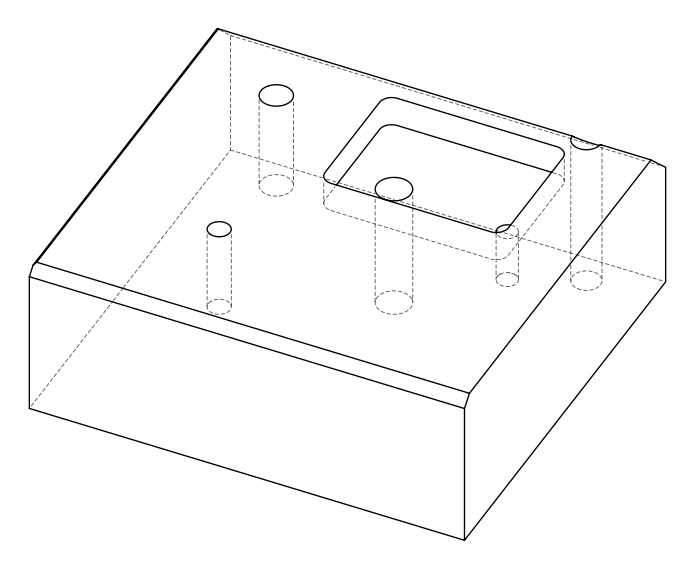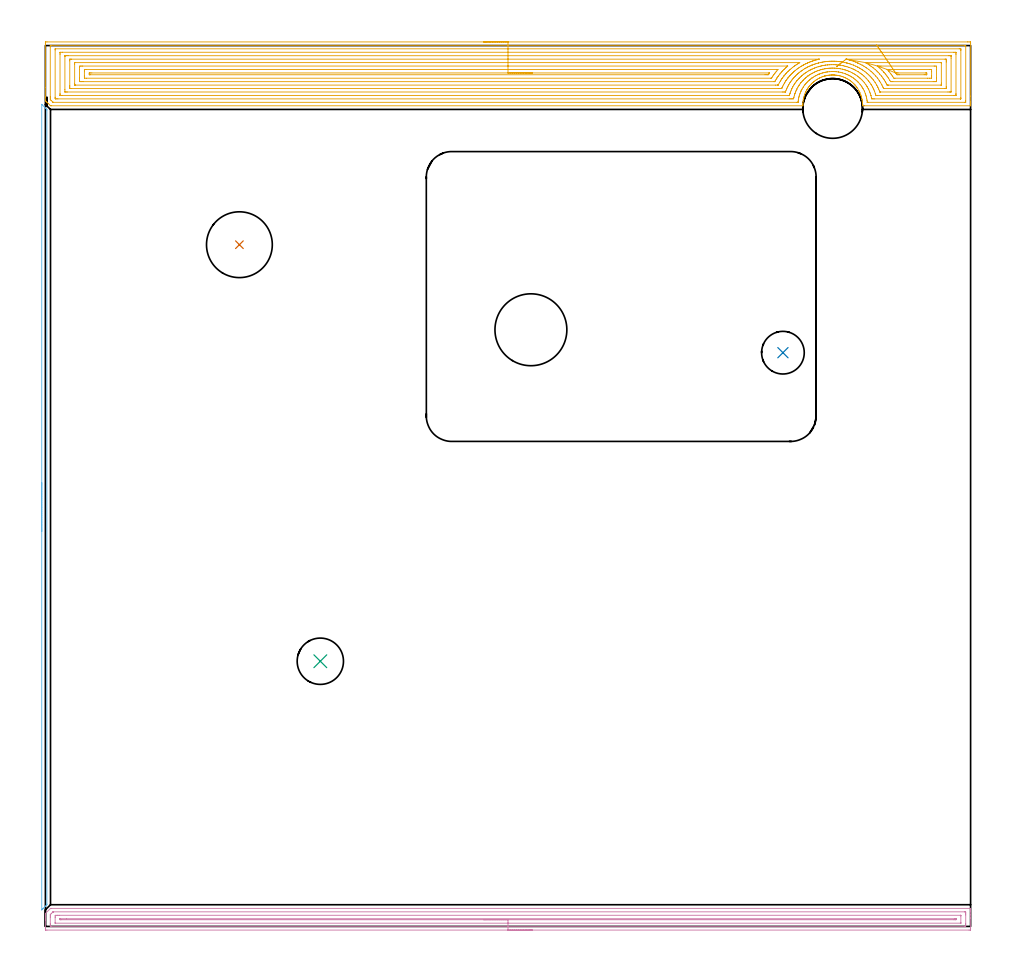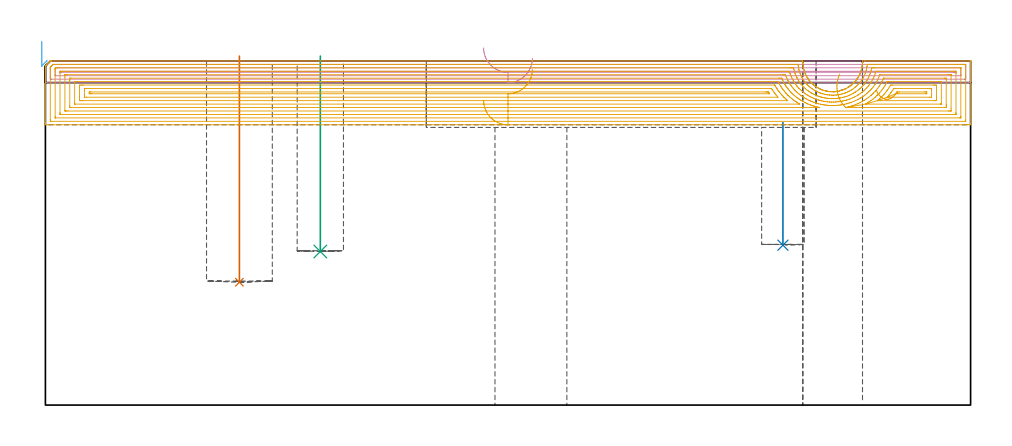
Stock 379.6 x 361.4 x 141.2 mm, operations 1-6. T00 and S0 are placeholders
(PLAN: 17 operations, 13 tool changes, 65.3 min)
(1 INDEXABLE_INSERT_DRILL_BLIND_HOLE_FROM_SOLID | STEP1POCKET | NXT0302_025 | 0.37 min | 51764 mm3)
(2 INDEXABLE_INSERT_DRILL_BLIND_HOLE_FROM_SOLID_1 | STEP1POCKET_1 | NXT0302_006 | 0.21 min | 18108 mm3)
(3 INDEXABLE_INSERT_DRILL_BLIND_HOLE_FROM_SOLID_2 | STEP1POCKET_2 | NXT0302_009 | 0.32 min | 22082 mm3)
(4 AREA_MILL | FG_CHAMFER_SURFACE | UGT0205_001 | 12.31 min | 15036 mm3)
(5 AREA_MILL_1 | FG_CHAMFER_SURFACE_1 | UGT0205_001 | 30.11 min | 130236 mm3)
(6 AREA_MILL_2 | FG_CHAMFER_SURFACE_2 | UGT0205_001 | 2.78 min | 724 mm3)
(7 MILL_RECTANGULAR_POCKET | POCKET_RECTANGULAR_STRAIGHT | UGT0201_136 | Follow Part, ap 5, ae 75% | 15.56 min | 510006 mm3)
(8 SPOT_DRILL | STEP1HOLE | NXT0321_9005460120000 | 0.05 min | 184 mm3)
(9 SPOT_DRILL_1 | STEP1HOLE_1 | NXT0321_9005460120000 | 0.05 min | 187 mm3)
(10 DRILL_BLIND_HOLE_INTO_CENTER | STEP1HOLE | NXT0301_092 | 0.09 min | 1686 mm3)
(11 GUN_DRILL_THROUGH_HOLE | STEP1HOLE | UGT0307_009 | 0.58 min | 10955 mm3)
(12 DRILL_TO_ENLARGE_THROUGH_HOLE | STEP1HOLE | NXT0301_104 | 0.49 min | 4626 mm3)
(13 DRILL_TO_ENLARGE_THROUGH_HOLE_1 | STEP1HOLE | UGT0301_394 | 0.51 min | 60301 mm3)
(14 DRILL_BLIND_HOLE_INTO_CENTER_1 | STEP1HOLE_1 | NXT0301_035 | 0.05 min | 205 mm3)
(15 GUN_DRILL_THROUGH_HOLE_1 | STEP1HOLE_1 | UGT0307_002 | 0.63 min | 3703 mm3)
(16 SPADE_DRILL_TO_ENLARGE_THROUGH_HOLE | STEP1HOLE_1 | UGT0306_006 | 0.59 min | 22229 mm3)
(17 DRILL_TO_ENLARGE_THROUGH_HOLE_2 | STEP1HOLE_1 | UGT0301_058 | 0.61 min | 38977 mm3)
(TOOL NXT0302_025 | Index. Insert Drill 27mm [880-D2700L32-05] | D27 PA176 FL135 Z2)
(TOOL NXT0302_006 | Index. Insert Drill 17.5mm [880-D1750L25-05] | D17.5 PA176 FL88 Z2)
(TOOL NXT0302_009 | Index. Insert Drill 19mm [880-D1900L25-05] | D19 PA176 FL95 Z2)
(TOOL UGT0205_001 | Chamfer Mill 20 x 3 x 45 deg. | D20 FL50 Z2)
(TOOL UGT0201_136 | Carbide End Mill 20.0 | D20 FL30 Z4)
(TOOL NXT0321_9005460120000 | NC Spot Drill, 142deg, 12mm, Carbide, Uncoated | D12 PA142 FL30 Z2)
(TOOL NXT0301_092 | Carbide Drill 12.1mm [860.1-1210-061A1-MM 2214] | D12.1 PA140 FL77 Z2)
(TOOL UGT0307_009 | Gun Drill 12 mm | D12 PA130 FL24 Z1)
(TOOL NXT0301_104 | Carbide Drill 14mm [860.1-1400-112A1-MM 2214] | D14 PA140 FL123 Z2)
(TOOL UGT0301_394 | Twist Drill 29.5 mm | D29.5 PA118 FL165 Z2)
(TOOL NXT0301_035 | Carbide Drill 6.4mm [860.1-0640-032A1-MM 2214] | D6.4 PA140 FL53 Z2)
(TOOL UGT0307_002 | Gun Drill 6 mm | D6 PA130 FL24 Z1)
(TOOL UGT0306_006 | Spade Drill 15.5mm | D15.5 PA132 FL10 Z2)
(TOOL UGT0301_058 | Twist Drill 24.5 mm | D24.5 PA118 FL160 Z2)
(OP 1 INDEXABLE_INSERT_DRILL_BLIND_HOLE_FROM_SOLID)
G17 G21 G94 G90
T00 M6
G54
G17 G0 G90 X79.6 Y279.7 S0 M3
G43 Z151.2 H1
G94 G81 G98 Z50.4 F250. R143.2
G80
M5
M2
(OP 2 INDEXABLE_INSERT_DRILL_BLIND_HOLE_FROM_SOLID_1)
G17 G21 G94 G90
T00 M6
G54
G17 G0 G90 X302.6 Y235.4 S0 M3
G43 Z151.2 H1
G94 G81 G98 Z65.6 F250. R115.9
G80
M5
M2
(OP 3 INDEXABLE_INSERT_DRILL_BLIND_HOLE_FROM_SOLID_2)
G17 G21 G94 G90
T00 M6
G54
G17 G0 G90 X112.8 Y108.8 S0 M3
G43 Z151.2 H1
G94 G81 G98 Z63. F250. R143.2
G80
M5
M2
(OP 4 AREA_MILL)
G17 G21 G94 G90
T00 M6
G54
G17 G0 G90 X199.8 Y-1.5 S1061 M3
G43 Z151.2 H0
Z142.3
G94 G1 X199.762 Z141.428 F250.
X199.648 Z140.564
X199.459 Z139.712
X199.197 Z138.88
X198.863 Z138.074
X198.46 Z137.3
X197.992 Z136.564
X197.46 Z135.872
X196.871 Z135.229
X196.228 Z134.64
X195.536 Z134.109
X194.8 Z133.64
X194.026 Z133.237
X193.22 Z132.903
X192.388 Z132.641
X191.536 Z132.452
X190.672 Z132.338
X189.8 Z132.3
X0.633
X0.156 Y-1.496 Z132.302
X0.009 Y-1.491 Z132.306
X0. Y-1.024 Z132.773
Y2.508 Z136.303
Y3.025 Z136.822
Y3.392 Z137.187
Y3.908 Z137.704
Y4.275 Z138.069
Y5.158 Z138.956
X0.003 Y5.292 Z139.088
X0.037 Y5.338 Z139.135
X2.073 Y7.373 Z141.171
X2.089 Y7.392 Z141.183
X2.158 Y7.394 Z141.187
X2.301 Y7.397 Z141.194
X2.37 Y7.396 Z141.196
X2.422
X379.419 Y7.4 Z141.2
X379.59 Y7.404 Z141.196
X379.593 Y7.386 Z141.178
X379.6 Y7.005 Z140.805
Y6.774 Z140.574
Y6.041 Z139.836
Y4.791 Z138.588
Y3.392 Z137.187
Y-0.766 Z133.032
X379.597 Y-1.024 Z132.773
X379.591 Y-1.492 Z132.306
X379.445 Y-1.496 Z132.302
X378.967 Y-1.5 Z132.3
X189.8
Y-0.086 Z133.714
X2.422 Y-0.085 Z133.715
X2.365
X2.032 Y-0.079 Z133.721
X2.01 Y0.03 Z133.83
X2.003 Y0.272 Z134.072
X2.001 Y0.742 Z134.542
X2. Y1.158 Z134.958
Y3.808 Z137.608
X2.001 Y4.275 Z138.075
X2.003 Y4.688 Z138.488
X2.01 Y4.807 Z138.607
X2.019 Y4.858 Z138.658
X2.364 Y5.215 Z139.015
X2.422 Y5.272 Z139.072
X2.809 Y5.658 Z139.458
X2.98 Y5.826 Z139.626
X3.119 Y5.958 Z139.758
X3.139 Y5.975 Z139.775
X3.161 Y5.977 Z139.777
X3.212 Y5.98 Z139.78
X3.316 Y5.981 Z139.781
X3.376 Y5.982 Z139.782
X377.178 Y5.985 Z139.785
X377.235
X377.568 Y5.979 Z139.779
X377.59 Y5.87 Z139.67
X377.597 Y5.628 Z139.428
X377.599 Y5.158 Z138.958
X377.6 Y4.742 Z138.542
Y1.209 Z135.009
X377.599 Y0.742 Z134.542
X377.597 Y0.329 Z134.129
X377.588 Y-0.079 Z133.721
X377.178 Y-0.085 Z133.715
X377.122
X189.8 Y-0.086 Z133.714
Y1.329 Z135.129
X4.21
X4.11 Y1.33 Z135.13
X4.031 Y1.333 Z135.133
X4.014 Y1.335 Z135.135
X4.01 Y1.359 Z135.159
X4.005 Y1.418 Z135.218
X4.001 Y1.625 Z135.425
Y3.599 Z137.399
X4.008 Y4.275 Z138.075
X4.01 Y4.377 Z138.177
X4.047 Y4.436 Z138.236
X4.104 Y4.495 Z138.295
X4.15 Y4.539 Z138.339
X4.178 Y4.56 Z138.36
X4.21 Y4.561 Z138.361
X4.81 Y4.566 Z138.366
X5.105 Y4.567 Z138.367
X5.703
X375.39 Y4.571 Z138.371
X375.49 Y4.57 Z138.37
X375.569 Y4.567 Z138.367
X375.586 Y4.565 Z138.365
X375.59 Y4.541 Z138.341
X375.595 Y4.483 Z138.283
X375.599 Y4.275 Z138.075
Y1.625 Z135.425
X375.598 Y1.42 Z135.22
X375.591 Y1.349 Z135.149
X375.587 Y1.335 Z135.135
X375.576 Y1.333 Z135.133
X375.54 Y1.331 Z135.131
X375.39 Y1.329 Z135.129
X189.8
Y2.743 Z136.543
X6.656
X6.239 Y2.745 Z136.545
X6.028 Y2.749 Z136.549
X6.009 Y2.75 Z136.55
X6.006 Y2.758 Z136.558
X6.003 Y2.785 Z136.585
X6.001 Y2.84 Z136.64
X6. Y2.95 Z136.75
X6.002 Y3.06 Z136.86
X6.005 Y3.115 Z136.915
X6.01 Y3.141 Z136.941
X6.014 Y3.146 Z136.946
X6.036 Y3.148 Z136.948
X6.242 Y3.152 Z136.952
X8.682 Y3.153 Z136.953
X372.944 Y3.157 Z136.957
X373.363 Y3.155 Z136.955
X373.572 Y3.151 Z136.951
X373.591 Y3.15 Z136.95
X373.594 Y3.142 Z136.942
X373.597 Y3.115 Z136.915
X373.599 Y3.06 Z136.86
X373.6 Y2.95 Z136.75
X373.599 Y2.84 Z136.64
X373.597 Y2.785 Z136.585
X373.594 Y2.758 Z136.558
X373.591 Y2.75 Z136.55
X373.572 Y2.749 Z136.549
X373.362 Y2.745 Z136.545
X372.944 Y2.743 Z136.543
X372.706
X189.8
X188.928 Z136.581
X188.064 Z136.695
X187.212 Z136.883
X186.38 Z137.146
X185.574 Z137.48
X184.8 Z137.882
X184.064 Z138.351
X183.372 Z138.882
X182.729 Z139.472
X182.14 Z140.115
X181.608 Z140.807
X181.14 Z141.543
X180.737 Z142.317
X180.403 Z143.123
X180.141 Z143.955
X179.952 Z144.806
X179.838 Z145.671
X179.8 Z146.543
G0 Z151.2
M5
M2
(OP 5 AREA_MILL_1)
G17 G21 G94 G90
T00 M6
G54
G17 G0 G90 X179.8 Y362.9 S1061 M3
G43 Z151.2 H0
Z125.
G94 G1 X179.838 Z124.128 F250.
X179.952 Z123.263
X180.141 Z122.412
X180.403 Z121.58
X180.737 Z120.774
X181.14 Z120.
X181.608 Z119.264
X182.14 Z118.572
X182.729 Z117.929
X183.372 Z117.339
X184.064 Z116.808
X184.8 Z116.34
X185.574 Z115.937
X186.38 Z115.603
X187.212 Z115.341
X188.063 Z115.152
X188.928 Z115.038
X189.8 Z115.
X378.36
X378.967 Y362.898 Z115.002
X379.567 Y362.893 Z115.004
X379.593 Y362.892 Z115.006
X379.6 Y362.294 Z115.603
Y340.614 Z137.281
Y338.198 Z139.697
Y337.457 Z140.443
Y337.203 Z140.697
Y336.766 Z141.125
X379.59 Y336.703 Z141.188
X379.415 Y336.7 Z141.2
X336.035
X335.253 Y336.706 Z141.191
X335.25 Y336.84 Z141.057
X335.245 Y337.188 Z140.71
X335.229 Y337.633 Z140.265
X335.183 Y338.198 Z139.701
X335.156 Y338.522 Z139.377
X335.069 Y339.185 Z138.713
X335.024 Y339.411 Z138.488
X334.812 Y340.3 Z137.599
X334.632 Y340.875 Z137.022
X334.535 Y341.189 Z136.71
X334.19 Y342.077 Z135.821
X334.123 Y342.214 Z135.682
X334.055 Y342.357 Z135.541
X333.967 Y342.541 Z135.358
X333.742 Y342.966 Z134.932
X333.281 Y343.755 Z134.144
X333.215 Y343.855 Z134.044
X333.113 Y343.999 Z133.9
X332.898 Y344.304 Z133.596
X332.566 Y344.744 Z133.155
X332.387 Y344.966 Z132.934
X332.16 Y345.224 Z132.675
X332.09 Y345.303 Z132.596
X332.058 Y345.338 Z132.562
X331.784 Y345.633 Z132.266
X331.633 Y345.784 Z132.115
X331.493 Y345.925 Z131.974
X331.162 Y346.228 Z131.671
X330.823 Y346.522 Z131.378
X330.669 Y346.646 Z131.252
X330.599 Y346.703 Z131.196
X330.156 Y347.032 Z130.867
X329.705 Y347.348 Z130.551
X329.61 Y347.411 Z130.489
X329.214 Y347.65 Z130.25
X328.811 Y347.878 Z130.021
X328.386 Y348.094 Z129.803
X328.135 Y348.213 Z129.685
X327.986 Y348.283 Z129.613
X327.917 Y348.316 Z129.582
X327.472 Y348.497 Z129.402
X327.023 Y348.663 Z129.235
X326.578 Y348.809 Z129.09
X326.129 Y348.937 Z128.962
X325.75 Y349.029 Z128.87
X325.683 Y349.045 Z128.854
X325.236 Y349.14 Z128.76
X324.978 Y349.188 Z128.71
X324.408 Y349.258 Z128.636
X324.342 Y349.267 Z128.628
X323.895 Y349.311 Z128.586
X323.824 Y349.315 Z128.582
X323.514 Y349.33 Z128.56
X323.448 Y349.334 Z128.557
X323.1 Y349.343 Z128.552
X323.001 Y349.345 Z128.549
X322.68 Y349.336 Z128.551
X322.554 Y349.335 Z128.558
X322.414 Y349.328 Z128.568
X322.106 Y349.311 Z128.586
X321.725 Y349.273 Z128.62
X321.66 Y349.267 Z128.627
X321.38 Y349.233 Z128.665
X321.022 Y349.188 Z128.71
X320.726 Y349.131 Z128.766
X320.383 Y349.057 Z128.837
X320.318 Y349.043 Z128.851
X319.936 Y348.951 Z128.944
X319.872 Y348.936 Z128.96
X319.771 Y348.908 Z128.99
X319.637 Y348.87 Z129.029
X319.489 Y348.827 Z129.07
X319.424 Y348.808 Z129.089
X319.048 Y348.687 Z129.212
X318.978 Y348.665 Z129.235
X318.529 Y348.496 Z129.4
X318.084 Y348.317 Z129.582
X317.615 Y348.095 Z129.803
X317.551 Y348.062 Z129.835
X317.19 Y347.878 Z130.02
X316.787 Y347.649 Z130.248
X316.464 Y347.455 Z130.443
X316.39 Y347.41 Z130.488
X316.296 Y347.349 Z130.55
X315.974 Y347.123 Z130.775
X315.845 Y347.033 Z130.866
X315.402 Y346.703 Z131.195
X315.369 Y346.676 Z131.221
X315.177 Y346.522 Z131.377
X314.906 Y346.288 Z131.612
X314.84 Y346.23 Z131.669
X314.714 Y346.115 Z131.785
X314.508 Y345.926 Z131.972
X314.37 Y345.784 Z132.112
X314.272 Y345.685 Z132.212
X314.219 Y345.633 Z132.265
X313.675 Y345.033 Z132.865
X313.614 Y344.965 Z132.932
X313.555 Y344.892 Z133.005
X313.434 Y344.743 Z133.154
X313.228 Y344.472 Z133.428
X313.102 Y344.304 Z133.596
X313.005 Y344.167 Z133.733
X312.888 Y343.999 Z133.897
X312.785 Y343.855 Z134.044
X312.72 Y343.758 Z134.142
X312.692 Y343.709 Z134.19
X312.602 Y343.553 Z134.343
X312.483 Y343.351 Z134.549
X312.461 Y343.313 Z134.587
X312.341 Y343.107 Z134.789
X312.259 Y342.966 Z134.932
X312.02 Y342.496 Z135.402
X311.953 Y342.363 Z135.533
X311.887 Y342.233 Z135.666
X311.826 Y342.114 Z135.785
X311.81 Y342.077 Z135.822
X311.719 Y341.843 Z136.057
X311.465 Y341.189 Z136.71
X311.188 Y340.3 Z137.599
X311.146 Y340.122 Z137.774
X310.976 Y339.411 Z138.488
X310.932 Y339.192 Z138.706
X310.844 Y338.521 Z139.376
X310.771 Y337.631 Z140.264
X310.759 Y337.306 Z140.588
X310.755 Y337.186 Z140.708
X310.756 Y336.985 Z140.909
X310.75 Y336.773 Z141.119
X310.746 Y336.703 Z141.189
X310.545 Y336.7 Z141.2
X2.421
X2.096 Y336.704 Z141.19
X1.946 Y336.853 Z141.044
X1.229 Y337.571 Z140.329
X0.601 Y338.198 Z139.7
X0.51 Y338.29 Z139.61
X0.335 Y338.465 Z139.434
X0.154 Y338.644 Z139.253
X0.037 Y338.767 Z139.131
X0.004 Y338.806 Z139.09
X0.001 Y338.867 Z139.03
X0. Y338.895 Z139.003
Y340.353 Z137.543
Y344.184 Z133.712
Y362.033 Z115.864
X0.002 Y362.294 Z115.603
X0.007 Y362.892 Z115.006
X0.033 Y362.893 Z115.004
X0.633 Y362.9 Z115.
X189.8
Y361.486 Z116.414
X377.262 Y361.485 Z116.415
X377.43 Y361.482 Z116.418
X377.541 Y361.479 Z116.421
X377.591 Y361.474 Z116.426
X377.593 Y361.461 Z116.439
X377.596 Y361.402 Z116.498
X377.6 Y360.982 Z116.918
Y338.67 Z139.23
X377.596 Y338.198 Z139.702
X377.593 Y338.146 Z139.754
X377.591 Y338.126 Z139.774
X377.514 Y338.121 Z139.779
X377.346 Y338.116 Z139.784
X377.262 Y338.115 Z139.785
X337.74
X337.572 Y338.116 Z139.784
X337.237 Y338.121 Z139.779
X337.2 Y338.127 Z139.773
X337.197 Y338.134 Z139.766
X337.192 Y338.156 Z139.744
X337.186 Y338.198 Z139.702
X337.109 Y338.912 Z138.988
X337.08 Y339.091 Z138.809
X336.93 Y339.923 Z137.977
X336.911 Y340.002 Z137.898
X336.784 Y340.496 Z137.404
X336.673 Y340.875 Z137.025
X336.562 Y341.242 Z136.658
X336.374 Y341.768 Z136.132
X336.036 Y342.632 Z135.268
X336.022 Y342.66 Z135.24
X336.01 Y342.686 Z135.214
X335.553 Y343.553 Z134.347
X335.405 Y343.816 Z134.084
X335.141 Y344.27 Z133.63
X335.025 Y344.445 Z133.455
X334.775 Y344.81 Z133.09
X334.378 Y345.338 Z132.562
X334.247 Y345.506 Z132.394
X333.614 Y346.23 Z131.67
X333.489 Y346.367 Z131.533
X333.352 Y346.509 Z131.391
X333.038 Y346.813 Z131.087
X332.699 Y347.123 Z130.777
X332.458 Y347.334 Z130.566
X332.082 Y347.642 Z130.258
X331.564 Y348.037 Z129.863
X331.489 Y348.089 Z129.811
X330.861 Y348.506 Z129.394
X330.669 Y348.623 Z129.277
X330.178 Y348.908 Z128.992
X329.775 Y349.122 Z128.778
X329.32 Y349.346 Z128.554
X328.88 Y349.549 Z128.351
X328.257 Y349.8 Z128.1
X327.986 Y349.9 Z128.
X327.831 Y349.955 Z127.945
X327.092 Y350.18 Z127.72
X326.571 Y350.319 Z127.581
X326.197 Y350.408 Z127.492
X326.068 Y350.436 Z127.464
X325.363 Y350.572 Z127.328
X325.303 Y350.581 Z127.319
X324.411 Y350.69 Z127.21
X324.385 Y350.693 Z127.207
X323.514 Y350.748 Z127.152
X323.455 Y350.751 Z127.149
X323.032 Y350.755 Z127.145
X322.619 Y350.753 Z127.147
X322.56 Y350.751 Z127.149
X321.725 Y350.703 Z127.197
X321.716 Y350.702 Z127.198
X321.614 Y350.693 Z127.207
X320.782 Y350.595 Z127.305
X320.724 Y350.586 Z127.314
X320.297 Y350.509 Z127.391
X319.936 Y350.438 Z127.462
X319.794 Y350.409 Z127.491
X319.609 Y350.366 Z127.534
X319.042 Y350.218 Z127.682
X318.716 Y350.125 Z127.775
X318.147 Y349.946 Z127.954
X318.038 Y349.909 Z127.991
X317.738 Y349.8 Z128.1
X317.388 Y349.665 Z128.235
X317.353 Y349.651 Z128.249
X317.309 Y349.633 Z128.267
X317.253 Y349.608 Z128.292
X316.77 Y349.389 Z128.511
X316.359 Y349.192 Z128.708
X316.17 Y349.095 Z128.805
X315.819 Y348.908 Z128.992
X315.464 Y348.703 Z129.197
X315.036 Y348.443 Z129.457
X314.57 Y348.129 Z129.771
X314.503 Y348.082 Z129.818
X314.41 Y348.015 Z129.885
X313.993 Y347.698 Z130.202
X313.675 Y347.449 Z130.451
X313.498 Y347.3 Z130.6
X313.297 Y347.123 Z130.777
X313.028 Y346.876 Z131.024
X312.781 Y346.641 Z131.259
X312.579 Y346.432 Z131.468
X312.389 Y346.23 Z131.67
X312.15 Y345.968 Z131.932
X311.887 Y345.672 Z132.228
X311.737 Y345.487 Z132.413
X311.621 Y345.338 Z132.562
X311.353 Y344.977 Z132.923
X310.992 Y344.482 Z133.418
X310.978 Y344.46 Z133.44
X310.968 Y344.445 Z133.455
X310.646 Y343.899 Z134.001
X310.447 Y343.553 Z134.347
X310.324 Y343.327 Z134.573
X310.098 Y342.895 Z135.005
X310.02 Y342.738 Z135.162
X309.986 Y342.66 Z135.24
X309.757 Y342.108 Z135.792
X309.625 Y341.768 Z136.132
X309.512 Y341.46 Z136.44
X309.321 Y340.875 Z137.025
X309.293 Y340.786 Z137.114
X309.203 Y340.481 Z137.419
X309.108 Y340.078 Z137.822
X309.087 Y339.983 Z137.917
X308.953 Y339.341 Z138.559
X308.918 Y339.091 Z138.809
X308.849 Y338.552 Z139.348
X308.81 Y338.198 Z139.702
X308.802 Y338.137 Z139.763
X308.799 Y338.127 Z139.773
X308.756 Y338.121 Z139.779
X308.645 Y338.118 Z139.782
X308.477 Y338.115 Z139.785
X308.393 Y338.114 Z139.786
X3.316 Y338.115 Z139.785
X3.232 Y338.116 Z139.784
X3.177 Y338.119 Z139.781
X3.139 Y338.122 Z139.778
X3.123 Y338.136 Z139.764
X3.055 Y338.198 Z139.702
X2.422 Y338.828 Z139.072
X2.162 Y339.091 Z138.809
X2.076 Y339.18 Z138.72
X2.012 Y339.25 Z138.65
X2.009 Y339.301 Z138.599
X2.002 Y339.509 Z138.391
X2. Y339.983 Z137.917
Y340.404 Z137.496
Y360.93 Z116.97
X2.004 Y361.402 Z116.498
X2.006 Y361.454 Z116.446
X2.009 Y361.474 Z116.426
X2.086 Y361.479 Z116.421
X2.254 Y361.484 Z116.416
X2.338 Y361.485 Z116.415
X189.8 Y361.486 Z116.414
Y360.072 Z117.828
X374.934 Y360.071 Z117.829
X375.39 Y360.069 Z117.831
X375.541 Y360.067 Z117.833
X375.587 Y360.065 Z117.835
X375.592 Y359.967 Z117.933
X375.597 Y359.827 Z118.073
X375.599 Y359.617 Z118.283
X375.6 Y359.407 Z118.493
X375.599 Y339.983 Z137.917
X375.598 Y339.775 Z138.125
X375.59 Y339.564 Z138.336
X375.581 Y339.535 Z138.365
X375.559 Y339.533 Z138.367
X375.503 Y339.531 Z138.369
X375.39 Y339.529 Z138.371
X340.068
X339.613 Y339.531 Z138.369
X339.167 Y339.536 Z138.364
X339.032 Y339.542 Z138.358
X338.99 Y339.712 Z138.188
X338.929 Y339.983 Z137.917
X338.727 Y340.867 Z137.033
X338.719 Y340.895 Z137.005
X338.433 Y341.768 Z136.132
X338.285 Y342.201 Z135.699
X338.094 Y342.66 Z135.24
X337.824 Y343.289 Z134.611
X337.691 Y343.553 Z134.347
X337.55 Y343.826 Z134.074
X337.201 Y344.445 Z133.455
X337.102 Y344.617 Z133.283
X336.93 Y344.901 Z132.999
X336.628 Y345.338 Z132.562
X336.036 Y346.146 Z131.754
X335.966 Y346.23 Z131.67
X335.549 Y346.716 Z131.184
X335.183 Y347.123 Z130.777
X335.141 Y347.168 Z130.732
X334.711 Y347.59 Z130.31
X334.262 Y348.015 Z129.885
X334.247 Y348.028 Z129.872
X333.765 Y348.427 Z129.473
X333.352 Y348.752 Z129.148
X333.142 Y348.908 Z128.992
X332.458 Y349.384 Z128.516
X332.208 Y349.552 Z128.348
X331.8 Y349.8 Z128.1
X331.564 Y349.937 Z127.963
X331.25 Y350.113 Z127.787
X330.669 Y350.405 Z127.495
X330.065 Y350.693 Z127.207
X329.775 Y350.818 Z127.082
X329.56 Y350.906 Z126.994
X328.88 Y351.161 Z126.739
X328.18 Y351.392 Z126.508
X327.986 Y351.449 Z126.451
X327.509 Y351.585 Z126.315
X327.092 Y351.69 Z126.21
X326.954 Y351.722 Z126.178
X326.197 Y351.874 Z126.026
X325.838 Y351.944 Z125.956
X325.303 Y352.011 Z125.889
X324.818 Y352.069 Z125.831
X324.408 Y352.105 Z125.795
X323.849 Y352.143 Z125.757
X323.514 Y352.16 Z125.74
X322.93 Y352.168 Z125.732
X322.619 Y352.164 Z125.736
X322.067 Y352.137 Z125.763
X321.725 Y352.116 Z125.784
X321.234 Y352.075 Z125.825
X320.831 Y352.029 Z125.871
X320.434 Y351.981 Z125.919
X319.936 Y351.902 Z125.998
X319.669 Y351.852 Z126.048
X319.042 Y351.721 Z126.179
X318.931 Y351.696 Z126.204
X318.481 Y351.585 Z126.315
X318.219 Y351.514 Z126.386
X318.147 Y351.493 Z126.407
X317.538 Y351.301 Z126.599
X317.253 Y351.208 Z126.692
X316.874 Y351.07 Z126.83
X316.359 Y350.873 Z127.027
X316.23 Y350.821 Z127.079
X315.932 Y350.693 Z127.207
X315.612 Y350.545 Z127.355
X315.464 Y350.475 Z127.425
X315.015 Y350.248 Z127.652
X314.57 Y350.014 Z127.886
X314.432 Y349.937 Z127.963
X314.194 Y349.8 Z128.1
X313.872 Y349.604 Z128.296
X313.675 Y349.479 Z128.421
X313.335 Y349.247 Z128.653
X312.847 Y348.908 Z128.992
X312.809 Y348.88 Z129.02
X312.781 Y348.859 Z129.041
X312.308 Y348.487 Z129.413
X311.887 Y348.142 Z129.758
X311.818 Y348.084 Z129.816
X311.742 Y348.015 Z129.885
X311.356 Y347.653 Z130.247
X310.992 Y347.302 Z130.598
X310.904 Y347.211 Z130.689
X310.822 Y347.123 Z130.777
X310.479 Y346.742 Z131.158
X310.098 Y346.314 Z131.586
X310.06 Y346.268 Z131.632
X310.03 Y346.23 Z131.67
X309.676 Y345.759 Z132.141
X309.364 Y345.338 Z132.562
X309.297 Y345.244 Z132.656
X309.203 Y345.109 Z132.791
X308.951 Y344.697 Z133.203
X308.801 Y344.445 Z133.455
X308.623 Y344.132 Z133.768
X308.309 Y343.558 Z134.342
X308.307 Y343.555 Z134.345
X308.022 Y342.946 Z134.954
X307.902 Y342.66 Z135.24
X307.762 Y342.314 Z135.586
X307.556 Y341.768 Z136.132
X307.519 Y341.663 Z136.237
X307.415 Y341.335 Z136.565
X307.309 Y340.981 Z136.919
X307.281 Y340.875 Z137.025
X307.128 Y340.269 Z137.631
X307.059 Y339.983 Z137.917
X306.956 Y339.548 Z138.352
X306.52 Y339.536 Z138.364
X306.079 Y339.531 Z138.369
X305.626 Y339.529 Z138.371
X305.187
X5.105
X4.665 Y339.53 Z138.37
X4.21 Y339.534 Z138.366
X4.185 Y339.535 Z138.365
X4.156 Y339.555 Z138.345
X4.093 Y339.616 Z138.284
X4.034 Y339.678 Z138.222
X4.01 Y339.715 Z138.185
X4.007 Y339.773 Z138.127
X4.002 Y339.983 Z137.917
X4. Y340.193 Z137.707
X4.001 Y359.617 Z118.283
X4.002 Y359.825 Z118.075
X4.01 Y360.036 Z117.864
X4.019 Y360.065 Z117.835
X4.041 Y360.067 Z117.833
X4.097 Y360.07 Z117.83
X4.21 Y360.071 Z117.829
X189.8 Y360.072 Z117.828
Y358.657 Z119.243
X372.774
X373.542 Y358.652 Z119.248
X373.581 Y358.651 Z119.249
X373.59 Y358.612 Z119.288
X373.594 Y358.501 Z119.399
X373.598 Y358.278 Z119.622
X373.6 Y357.833 Z120.067
Y341.769 Z136.131
X373.598 Y341.322 Z136.578
X373.594 Y341.099 Z136.801
X373.59 Y340.989 Z136.911
X373.58 Y340.949 Z136.951
X373.528 Y340.948 Z136.952
X372.706 Y340.943 Z136.957
X372.639
X341.335
X340.921 Y340.945 Z136.955
X340.818 Y340.947 Z136.953
X340.774 Y340.949 Z136.951
X340.571 Y341.536 Z136.364
X340.508 Y341.72 Z136.18
X340.485 Y341.79 Z136.11
X340.173 Y342.66 Z135.24
X339.952 Y343.215 Z134.685
X339.798 Y343.553 Z134.347
X339.613 Y343.948 Z133.952
X339.346 Y344.445 Z133.455
X339.028 Y345.029 Z132.871
X338.841 Y345.338 Z132.562
X338.719 Y345.535 Z132.365
X338.224 Y346.23 Z131.67
X337.824 Y346.777 Z131.123
X337.67 Y346.968 Z130.932
X337.538 Y347.123 Z130.777
X336.93 Y347.81 Z130.09
X336.734 Y348.015 Z129.885
X336.036 Y348.694 Z129.206
X335.802 Y348.908 Z128.992
X335.141 Y349.459 Z128.441
X334.7 Y349.8 Z128.1
X334.247 Y350.122 Z127.778
X333.408 Y350.693 Z127.207
X333.352 Y350.728 Z127.172
X333.263 Y350.782 Z127.118
X332.458 Y351.234 Z126.666
X332.228 Y351.355 Z126.545
X331.783 Y351.585 Z126.315
X331.564 Y351.691 Z126.209
X331.363 Y351.785 Z126.115
X330.669 Y352.082 Z125.818
X329.845 Y352.407 Z125.493
X329.775 Y352.432 Z125.468
X329.64 Y352.477 Z125.423
X328.88 Y352.714 Z125.186
X328.543 Y352.814 Z125.086
X327.986 Y352.961 Z124.939
X327.35 Y353.112 Z124.788
X327.092 Y353.166 Z124.734
X326.232 Y353.335 Z124.565
X326.197 Y353.341 Z124.559
X325.975 Y353.37 Z124.53
X325.303 Y353.45 Z124.45
X325.212 Y353.46 Z124.44
X324.408 Y353.528 Z124.372
X324.238 Y353.54 Z124.36
X323.514 Y353.574 Z124.326
X323.305 Y353.578 Z124.322
X322.619
X322.417 Y353.572 Z124.328
X321.725 Y353.538 Z124.362
X321.567 Y353.527 Z124.373
X320.831 Y353.465 Z124.435
X320.744 Y353.456 Z124.444
X320.01 Y353.37 Z124.53
X319.946 Y353.36 Z124.54
X319.936 Y353.358 Z124.542
X319.186 Y353.226 Z124.674
X319.042 Y353.198 Z124.702
X318.449 Y353.069 Z124.831
X318.147 Y352.996 Z124.904
X317.733 Y352.891 Z125.009
X317.253 Y352.756 Z125.144
X317.038 Y352.692 Z125.208
X316.359 Y352.481 Z125.419
X316.348 Y352.477 Z125.423
X315.709 Y352.233 Z125.667
X315.464 Y352.137 Z125.763
X315.074 Y351.975 Z125.925
X314.57 Y351.754 Z126.146
X314.454 Y351.701 Z126.199
X314.214 Y351.585 Z126.315
X313.857 Y351.404 Z126.496
X313.675 Y351.309 Z126.591
X313.277 Y351.09 Z126.81
X312.781 Y350.808 Z127.092
X312.708 Y350.765 Z127.135
X312.592 Y350.693 Z127.207
X312.166 Y350.414 Z127.486
X311.887 Y350.225 Z127.675
X311.637 Y350.049 Z127.851
X311.293 Y349.8 Z128.1
X311.122 Y349.671 Z128.229
X310.992 Y349.57 Z128.33
X310.627 Y349.272 Z128.628
X310.189 Y348.908 Z128.992
X310.14 Y348.865 Z129.035
X310.098 Y348.827 Z129.073
X309.683 Y348.429 Z129.471
X309.256 Y348.015 Z129.885
X309.23 Y347.988 Z129.912
X309.203 Y347.96 Z129.94
X308.807 Y347.518 Z130.382
X308.454 Y347.123 Z130.777
X308.387 Y347.045 Z130.855
X308.309 Y346.951 Z130.949
X307.997 Y346.541 Z131.359
X307.765 Y346.23 Z131.67
X307.618 Y346.028 Z131.872
X307.415 Y345.741 Z132.159
X307.258 Y345.494 Z132.406
X307.163 Y345.338 Z132.562
X306.926 Y344.933 Z132.967
X306.646 Y344.445 Z133.455
X306.601 Y344.364 Z133.536
X306.52 Y344.212 Z133.688
X306.303 Y343.77 Z134.13
X306.201 Y343.553 Z134.347
X306.024 Y343.155 Z134.745
X305.82 Y342.66 Z135.24
X305.765 Y342.522 Z135.378
X305.626 Y342.152 Z135.748
X305.532 Y341.862 Z136.038
X305.503 Y341.768 Z136.132
X305.321 Y341.179 Z136.721
X305.274 Y341.035 Z136.865
X305.241 Y340.95 Z136.95
X304.664 Y340.943 Z136.957
X6.826
X6.058 Y340.949 Z136.951
X6.019
X6.01 Y340.988 Z136.912
X6.006 Y341.099 Z136.801
X6.002 Y341.322 Z136.578
X6. Y341.767 Z136.133
Y357.831 Z120.069
X6.002 Y358.278 Z119.622
X6.006 Y358.501 Z119.399
X6.01 Y358.612 Z119.288
X6.02 Y358.651 Z119.249
X6.072 Y358.652 Z119.248
X6.894 Y358.657 Z119.243
X6.961
X189.8
Y357.243 Z120.657
X370.614
X370.917 Y357.242 Z120.658
X371.512 Y357.239 Z120.661
X371.569 Y357.236 Z120.664
X371.59 Y357.227 Z120.673
X371.596 Y357.155 Z120.745
X371.598 Y356.94 Z120.96
X371.6 Y356.259 Z121.641
X371.599 Y342.66 Z135.24
X371.597 Y342.49 Z135.41
X371.593 Y342.405 Z135.495
X371.591 Y342.369 Z135.531
X371.525 Y342.364 Z135.536
X371.219 Y342.359 Z135.541
X370.917 Y342.358 Z135.542
X370.327 Y342.357 Z135.543
X342.6
X342.449 Y342.359 Z135.541
X342.374 Y342.362 Z135.538
X342.361 Y342.363 Z135.537
X342.335 Y342.42 Z135.48
X342.296 Y342.507 Z135.393
X342.243 Y342.66 Z135.24
X342.213 Y342.744 Z135.156
X341.888 Y343.553 Z134.347
X341.568 Y344.279 Z133.621
X341.486 Y344.445 Z133.455
X341.402 Y344.61 Z133.29
X341.144 Y345.081 Z132.819
X340.998 Y345.338 Z132.562
X340.508 Y346.175 Z131.725
X340.38 Y346.358 Z131.542
X339.823 Y347.123 Z130.777
X339.613 Y347.403 Z130.497
X339.102 Y348.015 Z129.885
X338.719 Y348.451 Z129.449
X338.289 Y348.908 Z128.992
X337.824 Y349.36 Z128.54
X337.353 Y349.8 Z128.1
X336.93 Y350.154 Z127.746
X336.256 Y350.693 Z127.207
X336.036 Y350.857 Z127.043
X335.46 Y351.267 Z126.633
X335.141 Y351.48 Z126.42
X334.981 Y351.585 Z126.315
X334.529 Y351.868 Z126.032
X334.247 Y352.034 Z125.866
X333.963 Y352.194 Z125.706
X333.453 Y352.477 Z125.423
X333.352 Y352.531 Z125.369
X333.243 Y352.587 Z125.313
X332.458 Y352.962 Z124.938
X331.586 Y353.347 Z124.553
X331.564 Y353.356 Z124.544
X331.528 Y353.37 Z124.53
X330.669 Y353.691 Z124.209
X330.185 Y353.853 Z124.047
X329.775 Y353.98 Z123.92
X328.91 Y354.233 Z123.667
X328.88 Y354.241 Z123.659
X328.8 Y354.262 Z123.638
X327.986 Y354.451 Z123.449
X327.743 Y354.505 Z123.395
X327.092 Y354.63 Z123.27
X326.638 Y354.715 Z123.185
X326.197 Y354.772 Z123.128
X325.615 Y354.843 Z123.057
X325.303 Y354.874 Z123.026
X324.63 Y354.933 Z122.967
X324.408 Y354.948 Z122.952
X323.684 Y354.985 Z122.915
X323.514 Y354.989 Z122.911
X322.78 Y354.995 Z122.905
X322.619 Y354.992 Z122.908
X321.915 Y354.966 Z122.934
X321.725 Y354.955 Z122.945
X321.077 Y354.909 Z122.991
X320.831 Y354.887 Z123.013
X320.264 Y354.828 Z123.072
X319.936 Y354.788 Z123.112
X319.471 Y354.727 Z123.173
X319.042 Y354.655 Z123.245
X318.706 Y354.597 Z123.303
X318.147 Y354.484 Z123.416
X317.965 Y354.444 Z123.456
X317.253 Y354.279 Z123.621
X317.24 Y354.275 Z123.625
X317.19 Y354.262 Z123.638
X316.542 Y354.079 Z123.821
X316.359 Y354.025 Z123.875
X315.86 Y353.867 Z124.033
X315.464 Y353.738 Z124.162
X315.193 Y353.64 Z124.26
X314.57 Y353.41 Z124.49
X314.541 Y353.399 Z124.501
X314.468 Y353.37 Z124.53
X313.914 Y353.131 Z124.769
X313.675 Y353.026 Z124.874
X313.301 Y352.851 Z125.049
X312.781 Y352.602 Z125.298
X312.698 Y352.56 Z125.34
X312.54 Y352.477 Z125.423
X312.118 Y352.246 Z125.654
X311.887 Y352.116 Z125.784
X311.553 Y351.918 Z125.982
X311.001 Y351.585 Z126.315
X310.992 Y351.579 Z126.321
X310.467 Y351.217 Z126.683
X310.098 Y350.96 Z126.94
X309.943 Y350.847 Z127.053
X309.736 Y350.693 Z127.207
X309.437 Y350.46 Z127.44
X309.203 Y350.274 Z127.626
X308.945 Y350.058 Z127.842
X308.643 Y349.8 Z128.1
X308.467 Y349.643 Z128.257
X308.309 Y349.498 Z128.402
X308.009 Y349.207 Z128.693
X307.704 Y348.908 Z128.992
X307.561 Y348.761 Z129.139
X307.415 Y348.606 Z129.294
X307.134 Y348.295 Z129.605
X306.886 Y348.015 Z129.885
X306.717 Y347.819 Z130.081
X306.52 Y347.583 Z130.317
X306.319 Y347.323 Z130.577
X306.168 Y347.123 Z130.777
X305.939 Y346.81 Z131.09
X305.626 Y346.377 Z131.523
X305.568 Y346.288 Z131.612
X305.531 Y346.23 Z131.67
X305.23 Y345.732 Z132.168
X304.996 Y345.338 Z132.562
X304.9 Y345.17 Z132.73
X304.731 Y344.866 Z133.034
X304.588 Y344.588 Z133.312
X304.518 Y344.445 Z133.455
X304.298 Y343.985 Z133.915
X304.104 Y343.553 Z134.347
X304.024 Y343.366 Z134.534
X303.837 Y342.902 Z134.998
X303.677 Y342.477 Z135.423
X303.645 Y342.397 Z135.503
X303.63 Y342.364 Z135.536
X303.55 Y342.362 Z135.538
X303.245 Y342.358 Z135.542
X302.943 Y342.357 Z135.543
X302.352
X8.986
X8.682 Y342.358 Z135.542
X8.088 Y342.361 Z135.539
X8.031 Y342.364 Z135.536
X8.01 Y342.373 Z135.527
X8.004 Y342.445 Z135.455
X8.002 Y342.66 Z135.24
X8. Y343.341 Z134.559
X8.001 Y356.94 Z120.96
X8.003 Y357.11 Z120.79
X8.006 Y357.195 Z120.705
X8.009 Y357.231 Z120.669
X8.075 Y357.236 Z120.664
X8.381 Y357.241 Z120.659
X8.682 Y357.242 Z120.658
X9.273 Y357.243 Z120.657
X189.8
Y355.829 Z122.071
X317.253 Y355.828 Z122.072
X317.473
X317.474 Y355.827 Z122.073
X317.282 Y355.78 Z122.12
X316.755 Y355.651 Z122.249
X316.602 Y355.613 Z122.287
X316.359 Y355.548 Z122.352
X316.05 Y355.463 Z122.437
X315.62 Y355.341 Z122.559
X315.464 Y355.295 Z122.605
X315.357 Y355.262 Z122.638
X315.017 Y355.155 Z122.745
X314.681 Y355.044 Z122.856
X314.57 Y355.006 Z122.894
X314.027 Y354.804 Z123.096
X313.675 Y354.67 Z123.23
X313.384 Y354.553 Z123.347
X312.781 Y354.304 Z123.596
X312.752 Y354.291 Z123.609
X312.688 Y354.262 Z123.638
X312.144 Y354.006 Z123.894
X311.887 Y353.882 Z124.018
X311.546 Y353.71 Z124.19
X310.992 Y353.423 Z124.477
X310.958 Y353.404 Z124.496
X310.896 Y353.37 Z124.53
X310.392 Y353.076 Z124.824
X310.098 Y352.901 Z124.999
X309.837 Y352.738 Z125.162
X309.429 Y352.477 Z125.423
X309.294 Y352.387 Z125.513
X309.203 Y352.326 Z125.574
X308.77 Y352.017 Z125.883
X308.309 Y351.686 Z126.214
X308.251 Y351.643 Z126.257
X308.177 Y351.585 Z126.315
X307.754 Y351.246 Z126.654
X307.415 Y350.971 Z126.929
X307.264 Y350.843 Z127.057
X307.091 Y350.693 Z127.207
X306.793 Y350.421 Z127.479
X306.52 Y350.168 Z127.732
X306.334 Y349.986 Z127.914
X306.147 Y349.8 Z128.1
X305.891 Y349.535 Z128.365
X305.626 Y349.254 Z128.646
X305.461 Y349.072 Z128.828
X305.316 Y348.908 Z128.992
X305.046 Y348.593 Z129.307
X304.731 Y348.219 Z129.681
X304.642 Y348.105 Z129.795
X304.574 Y348.015 Z129.885
X304.261 Y347.592 Z130.308
X303.917 Y347.123 Z130.777
X303.883 Y347.076 Z130.824
X303.837 Y347.009 Z130.891
X303.538 Y346.529 Z131.371
X303.356 Y346.23 Z131.67
X303.203 Y345.971 Z131.929
X302.943 Y345.517 Z132.383
X302.879 Y345.401 Z132.499
X302.847 Y345.338 Z132.562
X302.58 Y344.807 Z133.093
X302.404 Y344.445 Z133.455
X302.29 Y344.204 Z133.696
X302.232 Y344.078 Z133.822
X302.171 Y343.946 Z133.954
X302.116 Y343.829 Z134.071
X302.084 Y343.778 Z134.122
X302.048 Y343.777 Z134.123
X301.827 Y343.773 Z134.127
X301.154 Y343.771 Z134.129
X300.935
X10.471 Y343.772 Z134.128
X10.251 Y343.773 Z134.127
X10.089 Y343.776 Z134.124
X10.016 Y343.778 Z134.122
X10.01 Y343.819 Z134.081
X10.003 Y344.02 Z133.88
X10.001 Y344.445 Z133.455
X10. Y344.916 Z132.984
X10.001 Y355.155 Z122.745
X10.003 Y355.622 Z122.278
X10.01 Y355.781 Z122.119
X10.016 Y355.823 Z122.077
X10.05 Y355.824 Z122.076
X10.134 Y355.826 Z122.074
X10.471 Y355.828 Z122.072
X10.69 Y355.829 Z122.071
X189.8
Y354.415 Z123.485
X309.203 Y354.414 Z123.486
X309.356 Y354.413 Z123.487
X309.458 Y354.411 Z123.489
X309.513 Y354.408 Z123.492
X309.203 Y354.221 Z123.679
X308.675 Y353.897 Z124.003
X308.309 Y353.669 Z124.231
X308.128 Y353.551 Z124.349
X307.856 Y353.37 Z124.53
X307.595 Y353.19 Z124.71
X307.415 Y353.062 Z124.838
X307.077 Y352.815 Z125.085
X306.622 Y352.477 Z125.423
X306.564 Y352.433 Z125.467
X306.52 Y352.398 Z125.502
X306.072 Y352.032 Z125.868
X305.626 Y351.665 Z126.235
X305.583 Y351.628 Z126.272
X305.535 Y351.585 Z126.315
X305.119 Y351.199 Z126.701
X304.731 Y350.836 Z127.064
X304.659 Y350.765 Z127.135
X304.587 Y350.693 Z127.207
X304.22 Y350.311 Z127.589
X303.837 Y349.903 Z127.997
X303.788 Y349.849 Z128.051
X303.745 Y349.8 Z128.1
X303.374 Y349.369 Z128.531
X302.983 Y348.908 Z128.992
X302.965 Y348.885 Z129.015
X302.943 Y348.857 Z129.043
X302.583 Y348.374 Z129.526
X302.317 Y348.015 Z129.885
X302.204 Y347.859 Z130.041
X302.048 Y347.639 Z130.261
X301.847 Y347.324 Z130.576
X301.722 Y347.123 Z130.777
X301.509 Y346.769 Z131.131
X301.191 Y346.23 Z131.67
X301.178 Y346.206 Z131.694
X300.717 Y345.338 Z132.562
X300.662 Y345.238 Z132.662
X300.64 Y345.199 Z132.701
X300.564 Y345.192 Z132.708
X300.409 Y345.188 Z132.712
X300.259 Y345.186 Z132.714
X299.518 Y345.185 Z132.715
X12.412 Y345.186 Z132.714
X12.26 Y345.187 Z132.713
X12.108 Y345.19 Z132.71
X12.015 Y345.192 Z132.708
X12.009 Y345.252 Z132.648
X12.005 Y345.338 Z132.562
X12.001 Y345.597 Z132.303
X12. Y353.629 Z124.271
X12.003 Y354.262 Z123.638
X12.007 Y354.392 Z123.508
X12.009 Y354.404 Z123.496
X12.019 Y354.408 Z123.492
X12.057 Y354.412 Z123.488
X12.108 Y354.414 Z123.486
X189.8 Y354.415 Z123.485
Y353.001 Z124.899
X304.208 Y353. Z124.9
X304.382 Y352.999 Z124.901
X304.462 Y352.996 Z124.904
X304.578 Y352.991 Z124.909
X304.498 Y352.919 Z124.981
X304.386 Y352.822 Z125.078
X303.984 Y352.477 Z125.423
X303.906 Y352.409 Z125.491
X303.837 Y352.346 Z125.554
X303.444 Y351.977 Z125.923
X303.029 Y351.585 Z126.315
X302.985 Y351.542 Z126.358
X302.943 Y351.499 Z126.401
X302.547 Y351.087 Z126.813
X302.178 Y350.693 Z127.207
X302.116 Y350.625 Z127.275
X302.048 Y350.549 Z127.351
X301.701 Y350.147 Z127.753
X301.406 Y349.8 Z128.1
X301.292 Y349.662 Z128.238
X301.154 Y349.488 Z128.412
X300.904 Y349.157 Z128.743
X300.719 Y348.908 Z128.992
X300.525 Y348.642 Z129.258
X300.259 Y348.273 Z129.627
X300.157 Y348.117 Z129.783
X300.093 Y348.015 Z129.885
X299.816 Y347.565 Z130.335
X299.548 Y347.123 Z130.777
X299.48 Y347.008 Z130.892
X299.365 Y346.81 Z131.09
X299.258 Y346.633 Z131.267
X299.242 Y346.607 Z131.293
X299.225 Y346.605 Z131.295
X299.18 Y346.602 Z131.298
X298.994 Y346.6 Z131.3
X15.467
X14.943
X14.571 Y346.602 Z131.298
X14.049 Y346.607 Z131.293
X14.005 Y347.123 Z130.777
X14.002 Y347.17 Z130.73
X14. Y348.015 Z129.885
Y351.585 Z126.315
X14.002 Y352.477 Z125.423
X14.003 Y352.523 Z125.377
X14.049 Y352.993 Z124.907
X14.422 Y352.997 Z124.903
X14.943 Y353. Z124.9
X15.314
X189.8 Y353.001 Z124.899
Y351.586 Z126.314
X300.258
X300.599 Y351.585 Z126.315
X300.027 Y350.925 Z126.975
X299.83 Y350.693 Z127.207
X299.62 Y350.438 Z127.462
X299.365 Y350.121 Z127.779
X299.226 Y349.939 Z127.961
X299.122 Y349.8 Z128.1
X298.846 Y349.425 Z128.475
X298.47 Y348.91 Z128.99
X298.12 Y348.365 Z129.535
X297.895 Y348.015 Z129.885
X297.577 Y348.014 Z129.886
X16.734
X16.01 Y348.015 Z129.885
X16.001 Y348.745 Z129.155
X16. Y348.908 Z128.992
Y350.693 Z127.207
X16.004 Y351.419 Z126.481
X16.01 Y351.585 Z126.315
X16.731 Y351.586 Z126.314
X189.8
Y350.172 Z127.728
X296.682
X297.054 Y350.17 Z127.73
X297.103 Y350.168 Z127.732
X297.118 Y350.167 Z127.733
X297.098 Y350.133 Z127.767
X297.006 Y349.997 Z127.903
X296.926 Y349.882 Z128.018
X296.868 Y349.8 Z128.1
X296.79 Y349.692 Z128.208
X296.682 Y349.544 Z128.356
X296.608 Y349.447 Z128.453
X296.55 Y349.435 Z128.465
X296.421 Y349.432 Z128.468
X296.159 Y349.429 Z128.471
X295.787 Y349.428 Z128.472
X295.266
X18.521
X18.148 Y349.431 Z128.47
X18.042 Y349.433 Z128.467
X18.017 Y349.435 Z128.465
X18.01 Y349.446 Z128.454
X18.006 Y349.488 Z128.412
X18.002 Y349.627 Z128.273
X18. Y349.8 Z128.1
X18.001 Y350.06 Z127.84
X18.003 Y350.125 Z127.775
X18.008 Y350.156 Z127.744
X18.011 Y350.165 Z127.735
X18.025 Y350.167 Z127.733
X18.15 Y350.17 Z127.73
X18.521 Y350.172 Z127.728
X19.042
X189.8
X190.672 Z127.766
X191.536 Z127.88
X192.388 Z128.069
X193.22 Z128.331
X194.026 Z128.665
X194.8 Z129.068
X195.536 Z129.536
X196.228 Z130.067
X196.871 Z130.657
X197.46 Z131.3
X197.991 Z131.992
X198.46 Z132.728
X198.863 Z133.502
X199.197 Z134.308
X199.459 Z135.14
X199.648 Z135.991
X199.762 Z136.856
X199.8 Z137.728
G0 Z151.2
X325.924 Y353.801
Z135.826
G1 X325.589 Y353.542 Z135.063
X325.309 Y353.324 Z134.266
X325.085 Y353.151 Z133.441
X324.918 Y353.021 Z132.595
X324.81 Y352.938 Z131.733
X324.762 Y352.901 Z130.863
X324.774 Y352.91 Z129.991
X324.847 Y352.966 Z129.123
X324.978 Y353.068 Z128.267
X325.168 Y353.215 Z127.428
X325.416 Y353.407 Z126.614
X325.718 Y353.641 Z125.83
X326.073 Y353.917 Z125.082
X326.479 Y354.231 Z124.376
X326.931 Y354.582 Z123.718
X327.427 Y354.966 Z123.112
X327.963 Y355.381 Z122.563
X328.535 Y355.824 Z122.076
X328.536 Y355.825 Z122.075
X328.644 Y355.828 Z122.072
X328.724 Y355.829 Z122.071
X328.88
X369.129
X369.349 Y355.828 Z122.072
X369.511 Y355.824 Z122.076
X369.584 Y355.822 Z122.078
X369.59 Y355.782 Z122.118
X369.597 Y355.58 Z122.32
X369.599 Y355.155 Z122.745
X369.6 Y354.685 Z123.215
X369.599 Y344.445 Z133.455
X369.597 Y343.978 Z133.922
X369.59 Y343.819 Z134.081
X369.584 Y343.778 Z134.122
X369.55 Y343.776 Z134.124
X369.466 Y343.774 Z134.126
X369.129 Y343.772 Z134.128
X368.91 Y343.771 Z134.129
X344.085 Y343.772 Z134.128
X343.989 Y343.773 Z134.127
X343.93 Y343.775 Z134.125
X343.903 Y343.778 Z134.122
X343.882 Y343.813 Z134.087
X343.746 Y344.108 Z133.792
X343.589 Y344.445 Z133.455
X343.459 Y344.72 Z133.18
X343.191 Y345.264 Z132.636
X343.152 Y345.338 Z132.562
X343.107 Y345.422 Z132.478
X342.635 Y346.23 Z131.67
X342.296 Y346.795 Z131.105
X342.068 Y347.123 Z130.777
X341.501 Y347.917 Z129.983
X341.427 Y348.015 Z129.885
X341.402 Y348.048 Z129.852
X340.68 Y348.908 Z128.992
X340.6 Y349. Z128.9
X340.508 Y349.103 Z128.797
X339.844 Y349.8 Z128.1
X339.613 Y350.031 Z127.869
X339.272 Y350.352 Z127.548
X338.905 Y350.693 Z127.207
X338.719 Y350.852 Z127.048
X337.824 Y351.584 Z126.316
X336.93 Y352.219 Z125.681
X336.551 Y352.477 Z125.423
X336.036 Y352.812 Z125.088
X335.779 Y352.972 Z124.928
X335.199 Y353.312 Z124.588
X335.141 Y353.344 Z124.556
X335.092 Y353.37 Z124.53
X334.247 Y353.807 Z124.093
X333.39 Y354.224 Z123.676
X333.352 Y354.241 Z123.659
X333.303 Y354.262 Z123.638
X332.458 Y354.614 Z123.286
X331.877 Y354.842 Z123.058
X331.564 Y354.956 Z122.944
X330.974 Y355.155 Z122.745
X330.669 Y355.252 Z122.648
X330.528 Y355.296 Z122.604
X330.09 Y355.42 Z122.48
X329.775 Y355.507 Z122.393
X329.292 Y355.636 Z122.264
X328.621 Y355.799 Z122.101
X328.544 Y355.82 Z122.08
X328.535 Y355.824 Z122.076
X336.487 Y354.403 Z123.497
X336.524 Y354.408 Z123.492
X336.625 Y354.411 Z123.489
X336.778 Y354.414 Z123.486
X367.188
X367.34 Y354.413 Z123.487
X367.492 Y354.411 Z123.489
X367.585 Y354.408 Z123.492
X367.591 Y354.348 Z123.552
X367.595 Y354.262 Z123.638
X367.599 Y354.004 Z123.896
X367.6 Y345.971 Z131.929
X367.597 Y345.338 Z132.562
X367.593 Y345.209 Z132.691
X367.591 Y345.196 Z132.704
X367.581 Y345.192 Z132.708
X367.543 Y345.188 Z132.712
X367.492 Y345.186 Z132.714
X345.874
X345.721 Y345.188 Z132.712
X345.417 Y345.192 Z132.708
X345.362 Y345.199 Z132.701
X345.349 Y345.218 Z132.682
X345.324 Y345.26 Z132.64
X344.98 Y345.914 Z131.986
X344.801 Y346.23 Z131.67
X344.567 Y346.642 Z131.258
X344.275 Y347.123 Z130.777
X344.085 Y347.429 Z130.471
X343.669 Y348.015 Z129.885
X343.191 Y348.677 Z129.223
X343.089 Y348.806 Z129.094
X343.006 Y348.908 Z128.992
X342.296 Y349.75 Z128.15
X342.251 Y349.8 Z128.1
X341.673 Y350.423 Z127.477
X341.411 Y350.693 Z127.207
X341.402 Y350.701 Z127.199
X341.134 Y350.96 Z126.94
X340.508 Y351.548 Z126.352
X340.465 Y351.585 Z126.315
X339.613 Y352.28 Z125.62
X339.363 Y352.477 Z125.423
X338.719 Y352.949 Z124.951
X338.124 Y353.37 Z124.53
X337.824 Y353.572 Z124.328
X337.237 Y353.956 Z123.944
X336.93 Y354.139 Z123.761
X336.72 Y354.262 Z123.638
X336.487 Y354.403 Z123.497
X341.401 Y352.995 Z124.905
X341.402 Y352.996 Z124.904
X341.773 Y352.999 Z124.901
X342.296 Y353. Z124.9
X342.821 Y353.001 Z124.899
X364.657 Y353. Z124.9
X365.029 Y352.998 Z124.902
X365.551 Y352.993 Z124.907
X365.595 Y352.477 Z125.423
X365.598 Y352.43 Z125.47
X365.6 Y351.585 Z126.315
Y348.015 Z129.885
X365.598 Y347.123 Z130.777
X365.597 Y347.077 Z130.823
X365.551 Y346.607 Z131.293
X365.178 Y346.603 Z131.297
X364.657 Y346.6 Z131.3
X364.286
X347.663
X347.29 Y346.602 Z131.298
X346.768 Y346.607 Z131.293
X346.455 Y347.123 Z130.777
X345.976 Y347.914 Z129.986
X345.911 Y348.015 Z129.885
X345.874 Y348.072 Z129.828
X345.525 Y348.559 Z129.341
X345.272 Y348.908 Z128.992
X344.98 Y349.302 Z128.598
X344.574 Y349.8 Z128.1
X344.085 Y350.388 Z127.512
X343.942 Y350.55 Z127.35
X343.812 Y350.693 Z127.207
X343.191 Y351.35 Z126.55
X342.954 Y351.585 Z126.315
X342.296 Y352.213 Z125.687
X342.008 Y352.477 Z125.423
X341.402 Y352.988 Z124.912
X341.401 Y352.995 Z124.905
X345.391 Y351.585 Z126.315
X345.873 Y351.586 Z126.314
X362.866
X363.59 Y351.585 Z126.315
X363.599 Y350.855 Z127.045
X363.6 Y350.693 Z127.207
Y348.908 Z128.992
X363.596 Y348.181 Z129.719
X363.59 Y348.015 Z129.885
X362.869 Y348.014 Z129.886
X361.973
X348.559
X348.098 Y348.015 Z129.885
X347.663 Y348.699 Z129.201
X347.516 Y348.908 Z128.992
X347.155 Y349.414 Z128.486
X346.874 Y349.8 Z128.1
X346.768 Y349.941 Z127.959
X346.152 Y350.693 Z127.207
X345.874 Y351.026 Z126.874
X345.391 Y351.585 Z126.315
X348.871 Y350.165 Z127.735
X348.955 Y350.168 Z127.732
X349.08 Y350.171 Z127.729
X349.452 Y350.172 Z127.728
X349.825
X361.079
X361.452 Y350.17 Z127.73
X361.558 Y350.167 Z127.733
X361.583 Y350.166 Z127.734
X361.59 Y350.154 Z127.746
X361.594 Y350.112 Z127.788
X361.598 Y349.973 Z127.927
X361.599 Y349.8 Z128.1
Y349.54 Z128.36
X361.597 Y349.475 Z128.425
X361.592 Y349.444 Z128.456
X361.589 Y349.435 Z128.465
X361.575 Y349.433 Z128.467
X361.45 Y349.43 Z128.47
X361.079 Y349.428 Z128.472
X360.557
X350.346
X349.823 Y349.43 Z128.47
X349.452 Y349.434 Z128.466
X349.404 Y349.435 Z128.465
X349.355 Y349.49 Z128.41
X349.264 Y349.61 Z128.29
X349.125 Y349.8 Z128.1
X348.944 Y350.059 Z127.841
X348.871 Y350.165 Z127.735
X348.478 Y350.74 Z127.209
X348.061 Y351.351 Z126.746
X347.623 Y351.992 Z126.349
X347.167 Y352.66 Z126.022
X346.696 Y353.349 Z125.766
X346.215 Y354.053 Z125.584
X345.726 Y354.768 Z125.477
X345.235 Y355.488 Z125.446
X344.743 Y356.207 Z125.491
X344.256 Y356.921 Z125.612
X343.776 Y357.623 Z125.807
X343.308 Y358.308 Z126.076
X342.855 Y358.971 Z126.416
X342.42 Y359.608 Z126.825
X342.007 Y360.212 Z127.3
X341.619 Y360.78 Z127.836
X341.259 Y361.307 Z128.431
X340.929 Y361.79 Z129.079
G0 Z151.2
M5
M2
(OP 6 AREA_MILL_2)
G17 G21 G94 G90
T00 M6
G54
G17 G0 G90 X-1.5 Y162.05 S1061 M3
G43 Z151.2 H0
Z149.1
G94 G1 Y162.088 Z148.229 F250.
Y162.202 Z147.364
Y162.391 Z146.512
Y162.653 Z145.68
Y162.987 Z144.874
Y163.39 Z144.1
Y163.858 Z143.364
Y164.39 Z142.672
Y164.979 Z142.029
Y165.622 Z141.44
Y166.314 Z140.909
Y167.05 Z140.44
Y167.824 Z140.037
Y168.63 Z139.703
Y169.462 Z139.441
Y170.314 Z139.252
Y171.178 Z139.138
Y172.05 Z139.1
Y337.203
X-1.497 Y337.29 Z139.101
X-1.489 Z139.108
X-0.004 Y335.804 Z140.596
X0.594 Y335.207 Z141.19
X0.603 Y335.192 Z141.193
X0.6 Y334.911 Z141.2
Y9.189
X0.595 Y8.903 Z141.19
X0.594 Y8.893
X-0.001 Y8.299 Z140.599
X-0.895 Y7.405 Z139.705
X-1.192 Y7.107 Z139.407
X-1.342 Y6.956 Z139.254
X-1.491 Y6.81 Z139.107
X-1.496 Y6.809 Z139.102
X-1.499 Y6.81 Z139.099
X-1.5 Y6.897 Z139.1
Y172.05
Y172.922 Z139.138
Y173.786 Z139.252
Y174.638 Z139.441
Y175.47 Z139.703
Y176.276 Z140.037
Y177.05 Z140.44
Y177.786 Z140.909
Y178.478 Z141.44
Y179.121 Z142.029
Y179.71 Z142.672
Y180.242 Z143.364
Y180.71 Z144.1
Y181.113 Z144.874
Y181.447 Z145.68
Y181.709 Z146.512
Y181.898 Z147.364
Y182.012 Z148.229
Y182.05 Z149.1
G0 Z151.2
M5
M2
